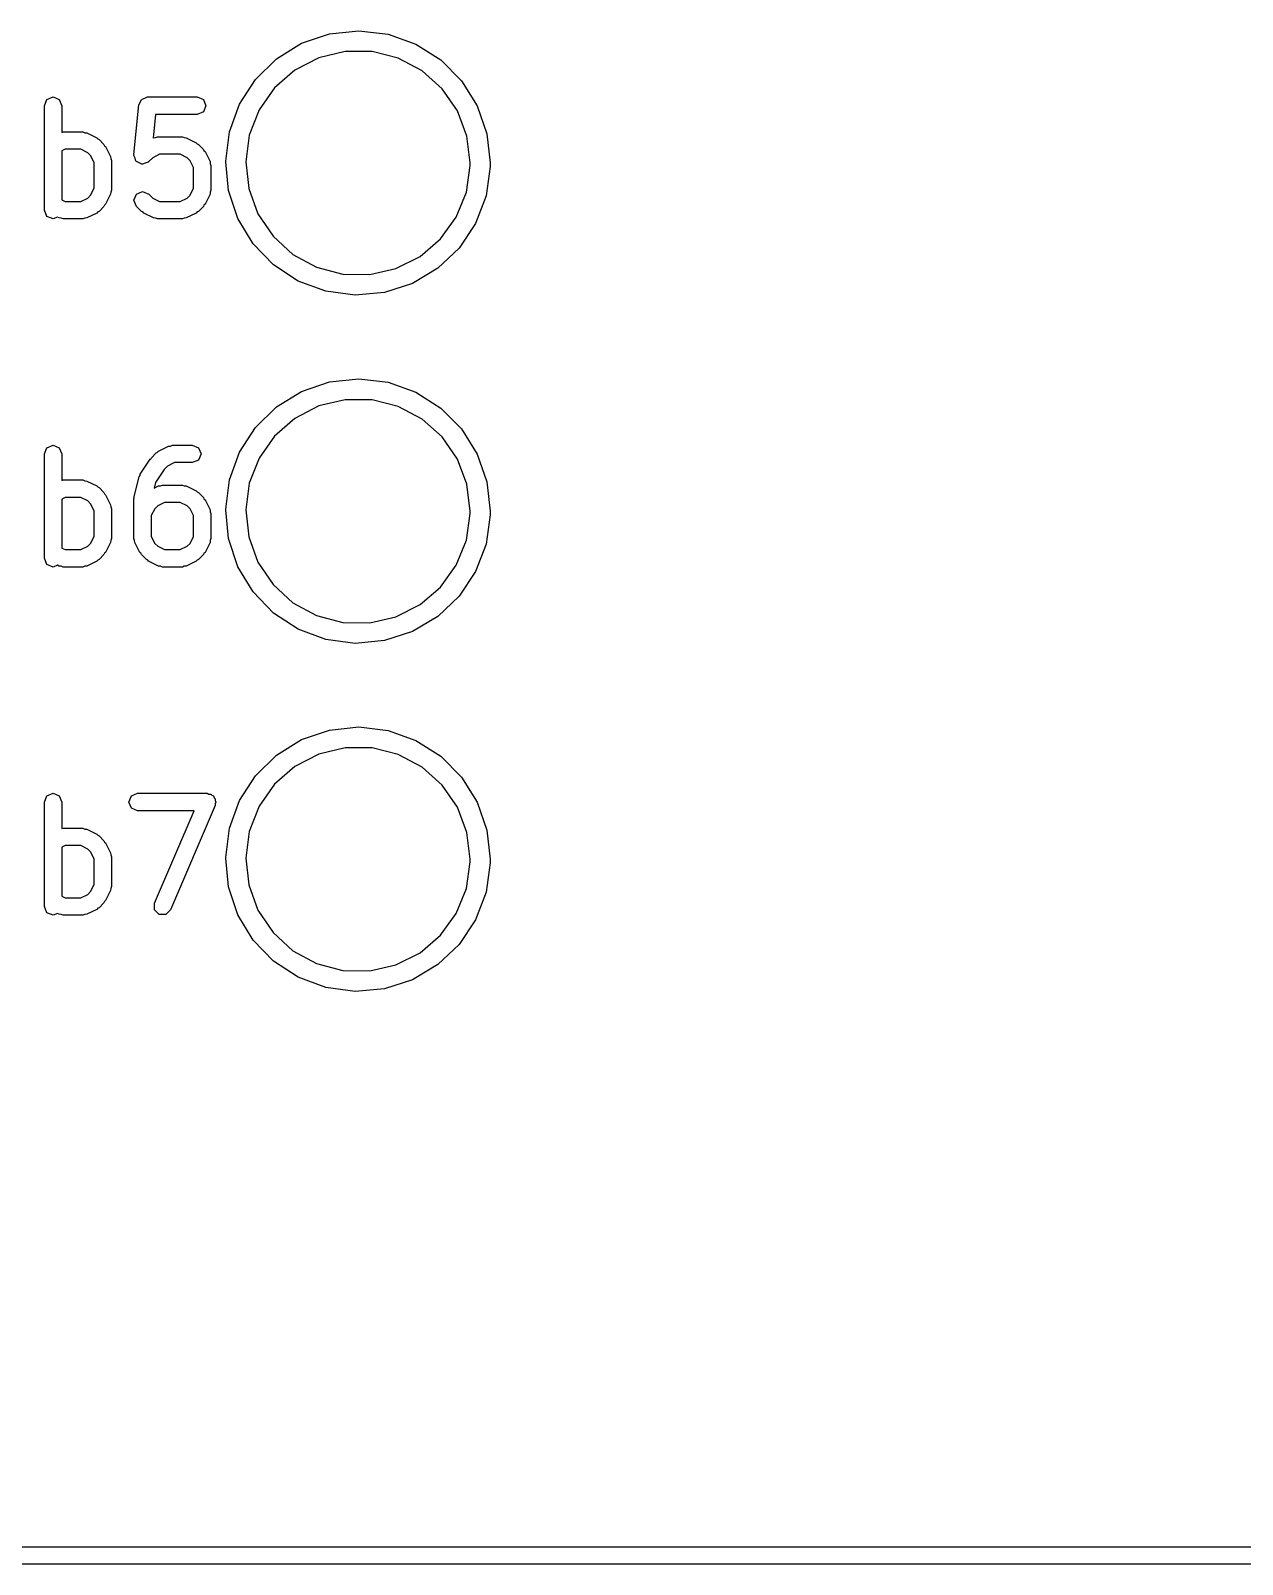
# Model space of a CAD drawing. Extents: x 59.1 to 149.1, y -119.5 to -80.2.
# Drawn here: x 97.12 to 104.08, y -118.05 to -109.24 of the extents above; entities that cross this region are included whole.
import ezdxf

# ---------------------------------------------------------------- set-up
doc = ezdxf.new("R2010")
doc.units = 0
doc.layers.add('BLACK', color=7, linetype='CONTINUOUS')

msp = doc.modelspace()

# ---------------------------------------------------------------- linework, layer by layer
at = {"layer": 'BLACK', "linetype": 'CONTINUOUS'}
for p, q in [((98.8368, -109.258), (99.0053, -109.24)), ((99.0053, -109.24), (99.1735, -109.26)), ((98.5321, -109.401), (98.6764, -109.312)), ((98.6764, -109.312), (98.8368, -109.258)), ((99.1735, -109.26), (99.3332, -109.317)), ((99.3332, -109.317), (99.4762, -109.408)), ((98.411, -109.52), (98.5321, -109.401)), ((98.7753, -109.396), (98.6376, -109.467)), ((98.9259, -109.36), (98.7753, -109.396)), ((99.0808, -109.36), (98.9259, -109.36)), ((99.231, -109.398), (99.0808, -109.36)), ((99.3679, -109.471), (99.231, -109.398)), ((99.4762, -109.408), (99.5956, -109.528)), ((98.6376, -109.467), (98.5209, -109.569)), ((99.4836, -109.574), (99.3679, -109.471)), ((98.3193, -109.662), (98.411, -109.52)), ((98.5209, -109.569), (98.4318, -109.695)), ((99.5713, -109.701), (99.4836, -109.574)), ((99.5956, -109.528), (99.6854, -109.672)), ((97.1986, -109.671), (97.2132, -109.636)), ((97.1986, -110.271), (97.1986, -109.671)), ((97.2132, -109.636), (97.2486, -109.621)), ((97.2486, -109.621), (97.2839, -109.636)), ((97.2839, -109.636), (97.2986, -109.671)), ((97.2986, -109.671), (97.2986, -109.824)), ((97.7131, -109.952), (97.7417, -109.666)), ((97.7417, -109.666), (97.7496, -109.652)), ((97.7496, -109.652), (97.7561, -109.636)), ((97.7561, -109.636), (97.7585, -109.635)), ((97.7585, -109.635), (97.7598, -109.633)), ((97.7598, -109.633), (97.7759, -109.628)), ((97.7759, -109.628), (97.7914, -109.621)), ((97.7914, -109.621), (98.0771, -109.621)), ((98.0771, -109.621), (98.1125, -109.636)), ((98.1125, -109.636), (98.1271, -109.671)), ((98.1271, -109.671), (98.1125, -109.707)), ((98.2613, -109.821), (98.3193, -109.662)), ((99.6854, -109.672), (99.7411, -109.832)), ((97.8367, -109.721), (97.8231, -109.857)), ((98.0771, -109.721), (97.8367, -109.721)), ((98.1125, -109.707), (98.0771, -109.721)), ((98.4318, -109.695), (98.3756, -109.84)), ((99.6261, -109.846), (99.5713, -109.701)), ((97.2986, -109.824), (97.3057, -109.821)), ((97.3057, -109.821), (97.42, -109.821)), ((97.42, -109.821), (97.4308, -109.826)), ((97.4308, -109.826), (97.4424, -109.827)), ((97.4424, -109.827), (97.4995, -109.855)), ((97.4995, -109.855), (97.5049, -109.861)), ((97.8231, -109.857), (97.8262, -109.855)), ((97.8262, -109.855), (97.8378, -109.854)), ((97.8378, -109.854), (97.8486, -109.85)), ((97.8486, -109.85), (97.9914, -109.85)), ((97.9914, -109.85), (98.0022, -109.854)), ((98.0022, -109.854), (98.0138, -109.855)), ((98.0138, -109.855), (98.0709, -109.884)), ((98.2401, -109.989), (98.2613, -109.821)), ((98.3756, -109.84), (98.3553, -109.993)), ((99.6447, -110), (99.6261, -109.846)), ((99.7411, -109.832), (99.76, -110)), ((97.3175, -109.921), (97.2986, -109.931)), ((97.2986, -109.931), (97.2986, -110.212)), ((97.4082, -109.921), (97.3175, -109.921)), ((97.4475, -109.941), (97.4082, -109.921)), ((97.4646, -109.958), (97.4475, -109.941)), ((97.5049, -109.861), (97.5125, -109.865)), ((97.5125, -109.865), (97.5411, -109.893)), ((97.5411, -109.893), (97.5442, -109.901)), ((97.5442, -109.901), (97.5504, -109.906)), ((97.5504, -109.906), (97.579, -109.963)), ((98.0709, -109.884), (98.0763, -109.89)), ((98.0763, -109.89), (98.0839, -109.893)), ((98.0839, -109.893), (98.1125, -109.922)), ((98.1125, -109.922), (98.1156, -109.929)), ((98.1156, -109.929), (98.1219, -109.935)), ((98.1219, -109.935), (98.1504, -109.992)), ((97.4843, -109.998), (97.4646, -109.958)), ((97.4843, -110.145), (97.4843, -109.998)), ((97.579, -109.963), (97.5798, -109.975)), ((97.5798, -109.975), (97.5843, -109.986)), ((97.5843, -109.986), (97.5843, -110.157)), ((97.7129, -109.957), (97.7139, -109.955)), ((97.7193, -109.973), (97.7129, -109.957)), ((97.7139, -109.955), (97.7131, -109.952)), ((97.7242, -109.989), (97.7193, -109.973)), ((97.7265, -109.99), (97.7242, -109.989)), ((97.7275, -109.992), (97.7265, -109.99)), ((97.743, -109.999), (97.7275, -109.992)), ((97.7579, -110.007), (97.743, -109.999)), ((97.7604, -110.006), (97.7579, -110.007)), ((97.7629, -110.007), (97.7604, -110.006)), ((97.7784, -110.001), (97.7629, -110.007)), ((97.7945, -109.996), (97.7784, -110.001)), ((97.7958, -109.994), (97.7945, -109.996)), ((97.7982, -109.992), (97.7958, -109.994)), ((97.821, -109.97), (97.7982, -109.992)), ((97.8604, -109.95), (97.821, -109.97)), ((97.9796, -109.95), (97.8604, -109.95)), ((98.019, -109.97), (97.9796, -109.95)), ((98.036, -109.987), (98.019, -109.97)), ((98.0557, -110.026), (98.036, -109.987)), ((98.0557, -110.145), (98.0557, -110.026)), ((98.1504, -109.992), (98.1513, -110.004)), ((98.1513, -110.004), (98.1557, -110.014)), ((98.1557, -110.014), (98.1557, -110.157)), ((98.2405, -109.993), (98.2401, -109.989)), ((98.2566, -110.158), (98.2405, -109.993)), ((98.3553, -109.993), (98.3723, -110.147)), ((99.6227, -110.167), (99.6446, -110.014)), ((99.6446, -110.014), (99.6447, -110)), ((99.7597, -110.021), (99.7361, -110.189)), ((99.76, -110), (99.7597, -110.021)), ((97.2986, -110.212), (97.3175, -110.221)), ((97.4082, -110.221), (97.4475, -110.202)), ((97.4475, -110.202), (97.4646, -110.185)), ((97.4646, -110.185), (97.4843, -110.145)), ((97.579, -110.18), (97.5504, -110.237)), ((97.5798, -110.168), (97.579, -110.18)), ((97.5843, -110.157), (97.5798, -110.168)), ((97.7129, -110.214), (97.7275, -110.179)), ((97.7275, -110.179), (97.7629, -110.164)), ((97.7629, -110.164), (97.7982, -110.179)), ((97.7982, -110.179), (97.821, -110.202)), ((97.821, -110.202), (97.8604, -110.221)), ((97.9796, -110.221), (98.019, -110.202)), ((98.019, -110.202), (98.036, -110.185)), ((98.036, -110.185), (98.0557, -110.145)), ((98.1504, -110.18), (98.1219, -110.237)), ((98.1513, -110.168), (98.1504, -110.18)), ((98.1557, -110.157), (98.1513, -110.168)), ((98.3101, -110.319), (98.2566, -110.158)), ((98.3723, -110.147), (98.4256, -110.293)), ((99.565, -110.311), (99.6227, -110.167)), ((99.7361, -110.189), (99.676, -110.347)), ((97.2132, -110.307), (97.1986, -110.271)), ((97.3175, -110.221), (97.4082, -110.221)), ((97.4995, -110.288), (97.4424, -110.316)), ((97.5049, -110.281), (97.4995, -110.288)), ((97.5125, -110.278), (97.5049, -110.281)), ((97.5411, -110.25), (97.5125, -110.278)), ((97.5442, -110.242), (97.5411, -110.25)), ((97.5504, -110.237), (97.5442, -110.242)), ((97.7275, -110.25), (97.7129, -110.214)), ((97.7561, -110.278), (97.7275, -110.25)), ((97.7637, -110.281), (97.7561, -110.278)), ((97.7691, -110.288), (97.7637, -110.281)), ((97.8262, -110.316), (97.7691, -110.288)), ((97.8604, -110.221), (97.9796, -110.221)), ((98.0709, -110.288), (98.0138, -110.316)), ((98.0763, -110.281), (98.0709, -110.288)), ((98.0839, -110.278), (98.0763, -110.281)), ((98.1125, -110.25), (98.0839, -110.278)), ((98.1156, -110.242), (98.1125, -110.25)), ((98.1219, -110.237), (98.1156, -110.242)), ((98.4256, -110.293), (98.512, -110.421)), ((97.2486, -110.321), (97.2132, -110.307)), ((97.2734, -110.311), (97.2486, -110.321)), ((97.2834, -110.316), (97.2734, -110.311)), ((97.295, -110.317), (97.2834, -110.316)), ((97.3057, -110.321), (97.295, -110.317)), ((97.42, -110.321), (97.3057, -110.321)), ((97.4308, -110.317), (97.42, -110.321)), ((97.4424, -110.316), (97.4308, -110.317)), ((97.8378, -110.317), (97.8262, -110.316)), ((97.8486, -110.321), (97.8378, -110.317)), ((97.9914, -110.321), (97.8486, -110.321)), ((98.0022, -110.317), (97.9914, -110.321)), ((98.0138, -110.316), (98.0022, -110.317)), ((98.3979, -110.464), (98.3101, -110.319)), ((99.4746, -110.436), (99.565, -110.311)), ((99.676, -110.347), (99.5822, -110.489)), ((98.5156, -110.586), (98.3979, -110.464)), ((98.512, -110.421), (98.6265, -110.526)), ((99.3568, -110.537), (99.4746, -110.436)), ((98.6265, -110.526), (98.7627, -110.599)), ((99.2184, -110.607), (99.3568, -110.537)), ((99.5822, -110.489), (99.4595, -110.605)), ((98.6573, -110.678), (98.5156, -110.586)), ((98.7627, -110.599), (98.9125, -110.639)), ((98.9125, -110.639), (99.0674, -110.641)), ((99.0674, -110.641), (99.2184, -110.607)), ((99.4595, -110.605), (99.314, -110.692)), ((98.8161, -110.737), (98.6573, -110.678)), ((98.9841, -110.76), (98.8161, -110.737)), ((99.314, -110.692), (99.1528, -110.744)), ((99.1528, -110.744), (98.9841, -110.76)), ((98.6764, -111.312), (98.8368, -111.258)), ((98.8368, -111.258), (99.0053, -111.24)), ((99.0053, -111.24), (99.1735, -111.26)), ((99.1735, -111.26), (99.3332, -111.317)), ((98.5321, -111.401), (98.6764, -111.312)), ((99.3332, -111.317), (99.4762, -111.408)), ((98.411, -111.52), (98.5321, -111.401)), ((98.7753, -111.396), (98.6376, -111.467)), ((98.9259, -111.36), (98.7753, -111.396)), ((99.0808, -111.36), (98.9259, -111.36)), ((99.231, -111.398), (99.0808, -111.36)), ((99.3679, -111.471), (99.231, -111.398)), ((99.4762, -111.408), (99.5956, -111.528)), ((98.3193, -111.662), (98.411, -111.52)), ((98.6376, -111.467), (98.5209, -111.569)), ((99.4836, -111.574), (99.3679, -111.471)), ((99.5956, -111.528), (99.6854, -111.672)), ((97.2132, -111.636), (97.2486, -111.621)), ((97.2486, -111.621), (97.2839, -111.636)), ((97.9235, -111.626), (97.9343, -111.621)), ((97.9343, -111.621), (98.0486, -111.621)), ((98.0486, -111.621), (98.0839, -111.636)), ((98.5209, -111.569), (98.4318, -111.695)), ((99.5713, -111.701), (99.4836, -111.574)), ((97.1986, -111.671), (97.2132, -111.636)), ((97.1986, -112.271), (97.1986, -111.671)), ((97.2839, -111.636), (97.2986, -111.671)), ((97.2986, -111.671), (97.2986, -111.824)), ((97.7498, -111.787), (97.807, -111.701)), ((97.807, -111.701), (97.8112, -111.698)), ((97.8112, -111.698), (97.8132, -111.693)), ((97.8132, -111.693), (97.8418, -111.665)), ((97.8418, -111.665), (97.8494, -111.661)), ((97.8494, -111.661), (97.8548, -111.655)), ((97.8548, -111.655), (97.9119, -111.627)), ((97.9119, -111.627), (97.9235, -111.626)), ((98.0839, -111.707), (98.0486, -111.721)), ((98.0839, -111.636), (98.0986, -111.671)), ((98.0986, -111.671), (98.0839, -111.707)), ((98.2613, -111.821), (98.3193, -111.662)), ((98.4318, -111.695), (98.3756, -111.84)), ((99.6261, -111.846), (99.5713, -111.701)), ((99.6854, -111.672), (99.7411, -111.832)), ((97.7429, -111.802), (97.7481, -111.795)), ((97.7481, -111.795), (97.7498, -111.787)), ((97.8874, -111.76), (97.8378, -111.835)), ((97.9068, -111.741), (97.8874, -111.76)), ((97.9461, -111.721), (97.9068, -111.741)), ((98.0486, -111.721), (97.9461, -111.721)), ((97.2986, -111.824), (97.3057, -111.821)), ((97.3057, -111.821), (97.42, -111.821)), ((97.42, -111.821), (97.4308, -111.826)), ((97.4308, -111.826), (97.4424, -111.827)), ((97.4424, -111.827), (97.4995, -111.855)), ((97.4995, -111.855), (97.5049, -111.861)), ((97.5049, -111.861), (97.5125, -111.865)), ((97.5125, -111.865), (97.5411, -111.893)), ((97.7143, -111.916), (97.7429, -111.802)), ((97.8378, -111.835), (97.8296, -111.868)), ((97.8296, -111.868), (97.8548, -111.855)), ((97.8548, -111.855), (97.8664, -111.854)), ((97.8664, -111.854), (97.8771, -111.85)), ((97.8771, -111.85), (97.9914, -111.85)), ((97.9914, -111.85), (98.0022, -111.854)), ((98.0022, -111.854), (98.0138, -111.855)), ((98.0138, -111.855), (98.0709, -111.884)), ((98.0709, -111.884), (98.0763, -111.89)), ((98.2401, -111.989), (98.2613, -111.821)), ((98.3756, -111.84), (98.3553, -111.993)), ((99.6447, -112), (99.6261, -111.846)), ((99.7411, -111.832), (99.76, -112)), ((97.3175, -111.921), (97.2986, -111.931)), ((97.2986, -111.931), (97.2986, -112.212)), ((97.4082, -111.921), (97.3175, -111.921)), ((97.4475, -111.941), (97.4082, -111.921)), ((97.4646, -111.958), (97.4475, -111.941)), ((97.4843, -111.998), (97.4646, -111.958)), ((97.5411, -111.893), (97.5442, -111.901)), ((97.5442, -111.901), (97.5504, -111.906)), ((97.5504, -111.906), (97.579, -111.963)), ((97.579, -111.963), (97.5798, -111.975)), ((97.5798, -111.975), (97.5843, -111.986)), ((97.7129, -111.929), (97.7153, -111.923)), ((97.7129, -112.157), (97.7129, -111.929)), ((97.7153, -111.923), (97.7143, -111.916)), ((97.8496, -111.97), (97.8325, -111.987)), ((97.8889, -111.95), (97.8496, -111.97)), ((97.9796, -111.95), (97.8889, -111.95)), ((98.019, -111.97), (97.9796, -111.95)), ((98.036, -111.987), (98.019, -111.97)), ((98.0763, -111.89), (98.0839, -111.893)), ((98.0839, -111.893), (98.1125, -111.922)), ((98.1125, -111.922), (98.1156, -111.929)), ((98.1156, -111.929), (98.1219, -111.935)), ((98.1219, -111.935), (98.1504, -111.992)), ((97.4843, -112.145), (97.4843, -111.998)), ((97.5843, -111.986), (97.5843, -112.157)), ((97.8325, -111.987), (97.8129, -112.026)), ((97.8129, -112.026), (97.8129, -112.145)), ((98.0557, -112.026), (98.036, -111.987)), ((98.0557, -112.145), (98.0557, -112.026)), ((98.1504, -111.992), (98.1513, -112.004)), ((98.1513, -112.004), (98.1557, -112.014)), ((98.1557, -112.014), (98.1557, -112.157)), ((98.2405, -111.993), (98.2401, -111.989)), ((98.2566, -112.158), (98.2405, -111.993)), ((98.3553, -111.993), (98.3723, -112.147)), ((99.6227, -112.167), (99.6446, -112.014)), ((99.6446, -112.014), (99.6447, -112)), ((99.7597, -112.021), (99.7361, -112.189)), ((99.76, -112), (99.7597, -112.021)), ((97.4646, -112.185), (97.4843, -112.145)), ((97.8129, -112.145), (97.8325, -112.185)), ((98.036, -112.185), (98.0557, -112.145)), ((98.3723, -112.147), (98.4256, -112.293)), ((97.2986, -112.212), (97.3175, -112.221)), ((97.3175, -112.221), (97.4082, -112.221)), ((97.4082, -112.221), (97.4475, -112.202)), ((97.4475, -112.202), (97.4646, -112.185)), ((97.5504, -112.237), (97.5442, -112.242)), ((97.579, -112.18), (97.5504, -112.237)), ((97.5798, -112.168), (97.579, -112.18)), ((97.5843, -112.157), (97.5798, -112.168)), ((97.7173, -112.168), (97.7129, -112.157)), ((97.7181, -112.18), (97.7173, -112.168)), ((97.7467, -112.237), (97.7181, -112.18)), ((97.7529, -112.242), (97.7467, -112.237)), ((97.8325, -112.185), (97.8496, -112.202)), ((97.8496, -112.202), (97.8889, -112.221)), ((97.8889, -112.221), (97.9796, -112.221)), ((97.9796, -112.221), (98.019, -112.202)), ((98.019, -112.202), (98.036, -112.185)), ((98.1219, -112.237), (98.1156, -112.242)), ((98.1504, -112.18), (98.1219, -112.237)), ((98.1513, -112.168), (98.1504, -112.18)), ((98.1557, -112.157), (98.1513, -112.168)), ((98.3101, -112.319), (98.2566, -112.158)), ((99.565, -112.311), (99.6227, -112.167)), ((99.7361, -112.189), (99.676, -112.347)), ((97.2132, -112.307), (97.1986, -112.271)), ((97.2486, -112.321), (97.2132, -112.307)), ((97.2734, -112.311), (97.2486, -112.321)), ((97.2834, -112.316), (97.2734, -112.311)), ((97.295, -112.317), (97.2834, -112.316)), ((97.3057, -112.321), (97.295, -112.317)), ((97.42, -112.321), (97.3057, -112.321)), ((97.4308, -112.317), (97.42, -112.321)), ((97.4424, -112.316), (97.4308, -112.317)), ((97.4995, -112.288), (97.4424, -112.316)), ((97.5049, -112.281), (97.4995, -112.288)), ((97.5125, -112.278), (97.5049, -112.281)), ((97.5411, -112.25), (97.5125, -112.278)), ((97.5442, -112.242), (97.5411, -112.25)), ((97.7561, -112.25), (97.7529, -112.242)), ((97.7846, -112.278), (97.7561, -112.25)), ((97.7922, -112.281), (97.7846, -112.278)), ((97.7976, -112.288), (97.7922, -112.281)), ((97.8548, -112.316), (97.7976, -112.288)), ((97.8664, -112.317), (97.8548, -112.316)), ((97.8771, -112.321), (97.8664, -112.317)), ((97.9914, -112.321), (97.8771, -112.321)), ((98.0022, -112.317), (97.9914, -112.321)), ((98.0138, -112.316), (98.0022, -112.317)), ((98.0709, -112.288), (98.0138, -112.316)), ((98.0763, -112.281), (98.0709, -112.288)), ((98.0839, -112.278), (98.0763, -112.281)), ((98.1125, -112.25), (98.0839, -112.278)), ((98.1156, -112.242), (98.1125, -112.25)), ((98.3979, -112.464), (98.3101, -112.319)), ((98.4256, -112.293), (98.512, -112.421)), ((99.4746, -112.436), (99.565, -112.311)), ((99.676, -112.347), (99.5822, -112.489)), ((98.5156, -112.586), (98.3979, -112.464)), ((98.512, -112.421), (98.6265, -112.526)), ((99.3568, -112.537), (99.4746, -112.436)), ((99.5822, -112.489), (99.4595, -112.605)), ((98.6573, -112.678), (98.5156, -112.586)), ((98.6265, -112.526), (98.7627, -112.599)), ((99.2184, -112.607), (99.3568, -112.537)), ((98.8161, -112.737), (98.6573, -112.678)), ((98.7627, -112.599), (98.9125, -112.639)), ((98.9125, -112.639), (99.0674, -112.641)), ((99.0674, -112.641), (99.2184, -112.607)), ((99.4595, -112.605), (99.314, -112.692)), ((98.9841, -112.76), (98.8161, -112.737)), ((99.1528, -112.744), (98.9841, -112.76)), ((99.314, -112.692), (99.1528, -112.744)), ((98.6764, -113.312), (98.8368, -113.258)), ((98.8368, -113.258), (99.0053, -113.24)), ((99.0053, -113.24), (99.1735, -113.26)), ((99.1735, -113.26), (99.3332, -113.317)), ((98.5321, -113.401), (98.6764, -113.312)), ((98.9259, -113.36), (98.7753, -113.396)), ((99.0808, -113.36), (98.9259, -113.36)), ((99.231, -113.398), (99.0808, -113.36)), ((99.3332, -113.317), (99.4762, -113.408)), ((98.411, -113.52), (98.5321, -113.401)), ((98.6376, -113.467), (98.5209, -113.569)), ((98.7753, -113.396), (98.6376, -113.467)), ((99.3679, -113.471), (99.231, -113.398)), ((99.4836, -113.574), (99.3679, -113.471)), ((99.4762, -113.408), (99.5956, -113.528)), ((98.3193, -113.662), (98.411, -113.52)), ((99.5956, -113.528), (99.6854, -113.672)), ((97.1986, -113.671), (97.2132, -113.636)), ((97.2132, -113.636), (97.2486, -113.621)), ((97.2486, -113.621), (97.2839, -113.636)), ((97.2839, -113.636), (97.2986, -113.671)), ((97.6843, -113.671), (97.6989, -113.636)), ((97.6989, -113.636), (97.7343, -113.621)), ((97.7343, -113.621), (98.1343, -113.621)), ((98.1343, -113.621), (98.1437, -113.625)), ((98.1437, -113.625), (98.154, -113.625)), ((98.154, -113.625), (98.1607, -113.632)), ((98.1607, -113.632), (98.1696, -113.636)), ((98.1696, -113.636), (98.1736, -113.646)), ((98.1736, -113.646), (98.1807, -113.653)), ((98.5209, -113.569), (98.4318, -113.695)), ((99.5713, -113.701), (99.4836, -113.574)), ((97.1986, -114.271), (97.1986, -113.671)), ((97.2986, -113.671), (97.2986, -113.824)), ((97.6989, -113.707), (97.6843, -113.671)), ((97.7343, -113.721), (97.6989, -113.707)), ((98.0585, -113.721), (97.7343, -113.721)), ((97.8312, -114.252), (98.0585, -113.721)), ((98.1802, -113.691), (97.9231, -114.291)), ((98.1804, -113.681), (98.1802, -113.691)), ((98.1843, -113.671), (98.1804, -113.681)), ((98.1807, -113.653), (98.1806, -113.663)), ((98.1806, -113.663), (98.1843, -113.671)), ((98.2613, -113.821), (98.3193, -113.662)), ((98.4318, -113.695), (98.3756, -113.84)), ((99.6261, -113.846), (99.5713, -113.701)), ((99.6854, -113.672), (99.7411, -113.832)), ((97.2986, -113.824), (97.3057, -113.821)), ((97.3057, -113.821), (97.42, -113.821)), ((97.42, -113.821), (97.4308, -113.826)), ((98.2401, -113.989), (98.2613, -113.821)), ((97.4308, -113.826), (97.4424, -113.827)), ((97.4424, -113.827), (97.4995, -113.855)), ((97.4995, -113.855), (97.5049, -113.861)), ((97.5049, -113.861), (97.5125, -113.865)), ((97.5125, -113.865), (97.5411, -113.893)), ((97.5411, -113.893), (97.5442, -113.901)), ((97.5442, -113.901), (97.5504, -113.906)), ((97.5504, -113.906), (97.579, -113.963)), ((98.3756, -113.84), (98.3553, -113.993)), ((99.6447, -114), (99.6261, -113.846)), ((99.7411, -113.832), (99.76, -114)), ((97.3175, -113.921), (97.2986, -113.931)), ((97.2986, -113.931), (97.2986, -114.212)), ((97.4082, -113.921), (97.3175, -113.921)), ((97.4475, -113.941), (97.4082, -113.921)), ((97.4646, -113.958), (97.4475, -113.941)), ((97.4843, -113.998), (97.4646, -113.958)), ((97.4843, -114.145), (97.4843, -113.998)), ((97.579, -113.963), (97.5798, -113.975)), ((97.5798, -113.975), (97.5843, -113.986)), ((97.5843, -113.986), (97.5843, -114.157)), ((98.2405, -113.993), (98.2401, -113.989)), ((98.2566, -114.158), (98.2405, -113.993)), ((98.3553, -113.993), (98.3723, -114.147)), ((99.6446, -114.014), (99.6447, -114)), ((99.76, -114), (99.7597, -114.021)), ((99.6227, -114.167), (99.6446, -114.014)), ((99.7597, -114.021), (99.7361, -114.189)), ((97.4646, -114.185), (97.4843, -114.145)), ((97.5798, -114.168), (97.579, -114.18)), ((97.5843, -114.157), (97.5798, -114.168)), ((98.3101, -114.319), (98.2566, -114.158)), ((98.3723, -114.147), (98.4256, -114.293)), ((99.565, -114.311), (99.6227, -114.167)), ((97.2986, -114.212), (97.3175, -114.221)), ((97.3175, -114.221), (97.4082, -114.221)), ((97.4082, -114.221), (97.4475, -114.202)), ((97.4475, -114.202), (97.4646, -114.185)), ((97.5411, -114.25), (97.5125, -114.278)), ((97.5442, -114.242), (97.5411, -114.25)), ((97.5504, -114.237), (97.5442, -114.242)), ((97.579, -114.18), (97.5504, -114.237)), ((97.8307, -114.29), (97.8312, -114.252)), ((99.7361, -114.189), (99.676, -114.347)), ((97.2132, -114.307), (97.1986, -114.271)), ((97.2486, -114.321), (97.2132, -114.307)), ((97.2734, -114.311), (97.2486, -114.321)), ((97.2834, -114.316), (97.2734, -114.311)), ((97.295, -114.317), (97.2834, -114.316)), ((97.3057, -114.321), (97.295, -114.317)), ((97.42, -114.321), (97.3057, -114.321)), ((97.4308, -114.317), (97.42, -114.321)), ((97.4424, -114.316), (97.4308, -114.317)), ((97.4995, -114.288), (97.4424, -114.316)), ((97.5049, -114.281), (97.4995, -114.288)), ((97.5125, -114.278), (97.5049, -114.281)), ((97.8574, -114.317), (97.8307, -114.29)), ((97.8957, -114.318), (97.8574, -114.317)), ((97.9231, -114.291), (97.8957, -114.318)), ((98.3979, -114.464), (98.3101, -114.319)), ((98.4256, -114.293), (98.512, -114.421)), ((99.4746, -114.436), (99.565, -114.311)), ((99.676, -114.347), (99.5822, -114.489)), ((98.512, -114.421), (98.6265, -114.526)), ((99.3568, -114.537), (99.4746, -114.436)), ((98.5156, -114.586), (98.3979, -114.464)), ((98.6265, -114.526), (98.7627, -114.599)), ((99.5822, -114.489), (99.4595, -114.605)), ((98.6573, -114.678), (98.5156, -114.586)), ((98.7627, -114.599), (98.9125, -114.639)), ((99.0674, -114.641), (99.2184, -114.607)), ((99.2184, -114.607), (99.3568, -114.537)), ((99.4595, -114.605), (99.314, -114.692)), ((98.8161, -114.737), (98.6573, -114.678)), ((98.9125, -114.639), (99.0674, -114.641)), ((99.314, -114.692), (99.1528, -114.744)), ((98.9841, -114.76), (98.8161, -114.737)), ((99.1528, -114.744), (98.9841, -114.76)), ((75, -117.95), (149, -117.95)), ((149, -118.05), (75, -118.05))]:
    msp.add_line(p, q, dxfattribs=at)

doc.saveas('drawing.dxf')
